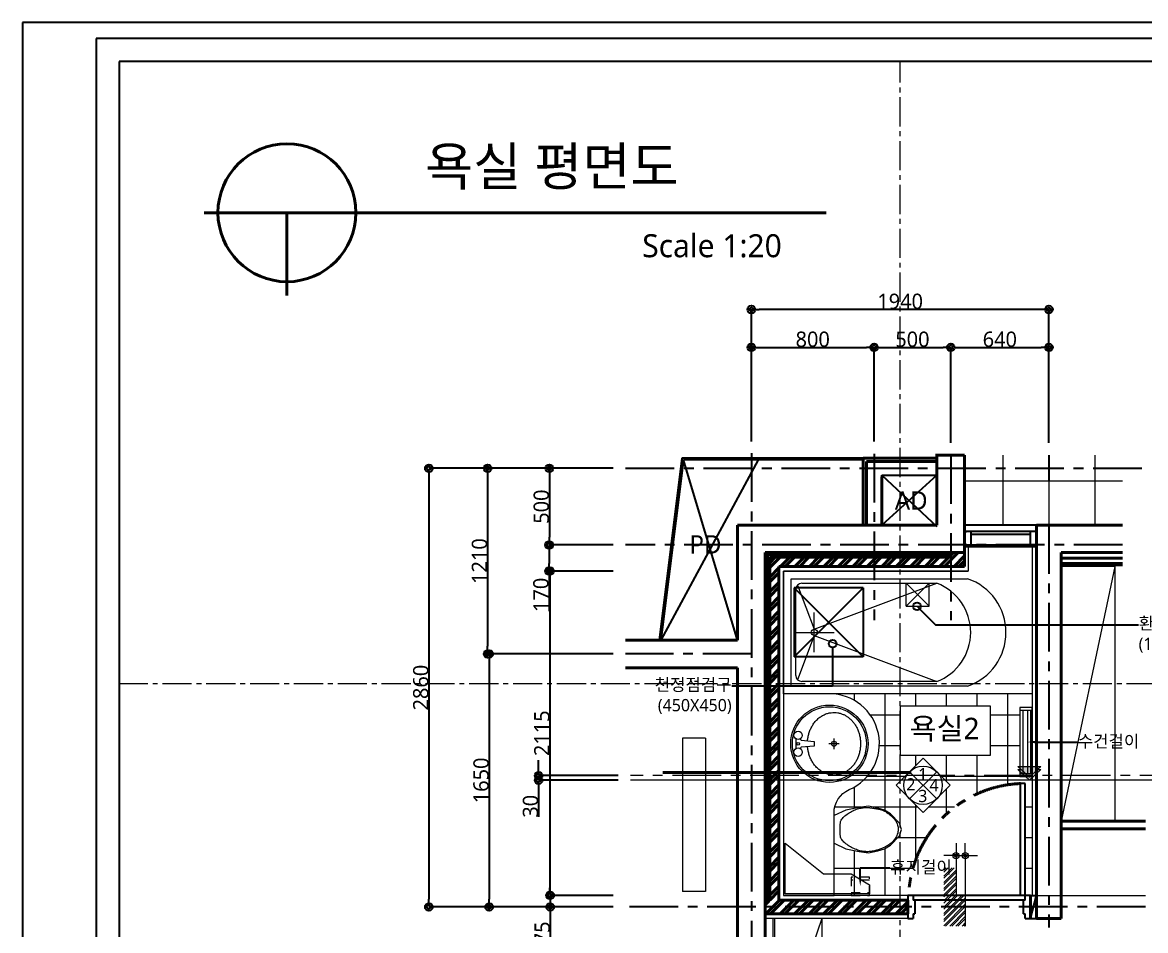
# Model space of a CAD drawing. Header units: millimetres. Extents: x 0 to 12600, y 0 to 8910.
# Drawn here: x 0 to 7322, y 2989 to 8910 of the extents above; entities that cross this region are included whole.
import ezdxf
from ezdxf import colors
from ezdxf.entities.mleader import LeaderData, LeaderLine
from ezdxf.math import Vec2, Vec3

# ---------------------------------------------------------------- set-up
doc = ezdxf.new("R2010")
doc.units = ezdxf.units.MM
doc.header["$LTSCALE"] = 10
for name, pattern in [('CENTER', [50.8, 31.75, -6.35, 6.35, -6.35]), ('CENTER2', [28.575, 19.05, -3.175, 3.175, -3.175]), ('JIS_02_0.7', [1.35, 0.75, -0.6]), ('PHANTOM', [63.5, 31.75, -6.35, 6.35, -6.35, 6.35, -6.35])]:
    doc.linetypes.add(name, pattern=pattern)
for name, color, linetype, lineweight in [('가구', 4, 'Continuous', 20), ('가상선', 6, 'PHANTOM', 40), ('구체선', 7, 'Continuous', 9), ('기타', 250, 'Continuous', 9), ('내벽선', 4, 'Continuous', 40), ('단열선1', 5, 'Continuous', 40), ('단열선2', 5, 'BATTING', 40), ('단차이', 8, 'Continuous', 9), ('도면명', 3, 'Continuous', 40), ('마감선', 9, 'Continuous', 13), ('문-창문', 4, 'Continuous', 25), ('문자', 3, 'Continuous', 20), ('벽체선', 2, 'Continuous', 40), ('외벽선', 2, 'Continuous', 40), ('중심선', 1, 'CENTER', 9), ('치수', 7, 'Continuous', 20), ('타일', 5, 'Continuous', 9), ('ＶＯＩＤ', 5, 'Continuous', 25)]:
    doc.layers.add(name, color=color, linetype=linetype, lineweight=lineweight)
doc.layers.add('벽체중심선', color=1, linetype='CENTER')
doc.styles.add('H1', font='malgun.ttf', dxfattribs={"height": 100})
doc.styles.add('H2', font='malgun.ttf')
doc.linetypes.add('BATTING', pattern='A,0.00254,-2.54,[134,ltypeshp.shx,S=2.54,R=0,X=-2.54,Y=0],-5.08,[134,ltypeshp.shx,S=2.54,R=180,X=2.54,Y=0],-2.54', length=10.16254)
doc.dimstyles.new('ISO-25', dxfattribs={"dimtxt": 120, "dimasz": 50, "dimexe": 1.25, "dimexo": 80, "dimtad": 1, "dimtxsty": 'H1', "dimblk": 'ORIGIN2', "dimcen": 2.5, "dimadec": 0, "dimazin": 0, "dimtfac": 1, "dimtmove": 0, "dimatfit": 3, "dimldrblk": 'ORIGIN', "dimfxl": 1, "dimarcsym": 0})

# ---------------------------------------------------------------- blocks, each defined once
blk = doc.blocks.new('_Origin2')
at = {"color": 0, "linetype": 'ByBlock', "lineweight": -2}
blk.add_line((-0.5, 0), (-1, 0), dxfattribs=at)
for radius in [0.5, 0.25]:
    blk.add_circle((0, 0), radius, dxfattribs=at)
blk = doc.blocks.new('*D4')
at = {"layer": 'Defpoints', "color": 0, "transparency": 16777216}
for p in [(4752.5, 7038.5), (4752.5, 6101.3), (6692.5, 6088)]:
    blk.add_point(p, dxfattribs=at)
at = {"layer": '치수', "color": 0, "lineweight": -2, "transparency": 16777216}
for p, q in [((4752.5, 6181.3), (4752.5, 7039.8)), ((6642.5, 7038.5), (4802.5, 7038.5)), ((6692.5, 6168), (6692.5, 7039.8))]:
    blk.add_line(p, q, dxfattribs=at)
at = {"layer": '치수', "color": 0, "lineweight": -2, "transparency": 16777216, "xscale": 50, "yscale": 50, "zscale": 50, "rotation": 180}
blk.add_blockref('_Origin2', (4752.5, 7038.5), dxfattribs=at)
at = {"layer": '치수', "color": 0, "lineweight": -2, "transparency": 16777216, "xscale": 50, "yscale": 50, "zscale": 50}
blk.add_blockref('_Origin2', (6692.5, 7038.5), dxfattribs=at)
at = {"layer": '치수', "color": 0, "transparency": 16777216, "insert": (5722.5, 7091.1), "char_height": 100, "attachment_point": 5, "style": 'H1'}
blk.add_mtext('1940', dxfattribs=at)
blk = doc.blocks.new('_Origin')
at = {"color": 0, "linetype": 'ByBlock', "lineweight": -2}
blk.add_line((0, 0), (-1, 0), dxfattribs=at)
blk.add_circle((0, 0), 0.5, dxfattribs=at)
blk = doc.blocks.new('*D5')
at = {"layer": 'Defpoints', "color": 0, "transparency": 16777216}
for p in [(5552.5, 6791.4), (4752.5, 6098), (5552.5, 6098)]:
    blk.add_point(p, dxfattribs=at)
at = {"layer": '치수', "color": 0, "lineweight": -2, "transparency": 16777216}
for p, q in [((4752.5, 6178), (4752.5, 6792.6)), ((4802.5, 6791.4), (5502.5, 6791.4)), ((5552.5, 6178), (5552.5, 6792.6))]:
    blk.add_line(p, q, dxfattribs=at)
at = {"layer": '치수', "color": 0, "lineweight": -2, "transparency": 16777216, "xscale": 50, "yscale": 50, "zscale": 50, "rotation": 180}
blk.add_blockref('_Origin2', (4752.5, 6791.4), dxfattribs=at)
at = {"layer": '치수', "color": 0, "lineweight": -2, "transparency": 16777216, "xscale": 50, "yscale": 50, "zscale": 50}
blk.add_blockref('_Origin2', (5552.5, 6791.4), dxfattribs=at)
at = {"layer": '치수', "color": 0, "transparency": 16777216, "insert": (5152.5, 6843.7), "char_height": 100, "attachment_point": 5, "style": 'H1'}
blk.add_mtext('800', dxfattribs=at)
blk = doc.blocks.new('*D6')
at = {"layer": 'Defpoints', "color": 0, "transparency": 16777216}
for p in [(6052.5, 6791.4), (5552.5, 6098), (6052.5, 6088)]:
    blk.add_point(p, dxfattribs=at)
at = {"layer": '치수', "color": 0, "lineweight": -2, "transparency": 16777216}
for p, q in [((5552.5, 6178), (5552.5, 6792.6)), ((5602.5, 6791.4), (6002.5, 6791.4)), ((6052.5, 6168), (6052.5, 6792.6))]:
    blk.add_line(p, q, dxfattribs=at)
at = {"layer": '치수', "color": 0, "lineweight": -2, "transparency": 16777216, "xscale": 50, "yscale": 50, "zscale": 50, "rotation": 180}
blk.add_blockref('_Origin2', (5552.5, 6791.4), dxfattribs=at)
at = {"layer": '치수', "color": 0, "lineweight": -2, "transparency": 16777216, "xscale": 50, "yscale": 50, "zscale": 50}
blk.add_blockref('_Origin2', (6052.5, 6791.4), dxfattribs=at)
at = {"layer": '치수', "color": 0, "transparency": 16777216, "insert": (5802.5, 6843.7), "char_height": 100, "attachment_point": 5, "style": 'H1'}
blk.add_mtext('500', dxfattribs=at)
blk = doc.blocks.new('*D7')
at = {"layer": 'Defpoints', "color": 0, "transparency": 16777216}
for p in [(6692.5, 6791.4), (6052.5, 6088), (6692.5, 6088)]:
    blk.add_point(p, dxfattribs=at)
at = {"layer": '치수', "color": 0, "lineweight": -2, "transparency": 16777216}
for p, q in [((6052.5, 6168), (6052.5, 6792.6)), ((6102.5, 6791.4), (6642.5, 6791.4)), ((6692.5, 6168), (6692.5, 6792.6))]:
    blk.add_line(p, q, dxfattribs=at)
at = {"layer": '치수', "color": 0, "lineweight": -2, "transparency": 16777216, "xscale": 50, "yscale": 50, "zscale": 50, "rotation": 180}
blk.add_blockref('_Origin2', (6052.5, 6791.4), dxfattribs=at)
at = {"layer": '치수', "color": 0, "lineweight": -2, "transparency": 16777216, "xscale": 50, "yscale": 50, "zscale": 50}
blk.add_blockref('_Origin2', (6692.5, 6791.4), dxfattribs=at)
at = {"layer": '치수', "color": 0, "transparency": 16777216, "insert": (6372.5, 6843.7), "char_height": 100, "attachment_point": 5, "style": 'H1'}
blk.add_mtext('640', dxfattribs=at)
blk = doc.blocks.new('*D8')
at = {"layer": 'Defpoints', "color": 0, "transparency": 16777216}
for p in [(7322.5, 6003), (7322.5, 5503), (8932.2, 5503)]:
    blk.add_point(p, dxfattribs=at)
at = {"layer": '치수', "color": 0, "lineweight": -2, "transparency": 16777216}
for p, q in [((7402.5, 6003), (8933.5, 6003)), ((8932.2, 5953), (8932.2, 5553)), ((7402.5, 5503), (8933.5, 5503))]:
    blk.add_line(p, q, dxfattribs=at)
at = {"layer": '치수', "color": 0, "lineweight": -2, "transparency": 16777216, "xscale": 50, "yscale": 50, "zscale": 50}
for p, rotation in [((8932.2, 6003), 90), ((8932.2, 5503), 270)]:
    blk.add_blockref('_Origin2', p, dxfattribs=dict(at, rotation=rotation))
at = {"layer": '치수', "color": 0, "transparency": 16777216, "insert": (8879.9, 5753), "char_height": 100, "attachment_point": 5, "rotation": 90, "style": 'H1'}
blk.add_mtext('500', dxfattribs=at)
blk = doc.blocks.new('*D9')
at = {"layer": 'Defpoints', "color": 0, "transparency": 16777216}
for p in [(7322.5, 5503), (7322.5, 3143), (8932.2, 3143)]:
    blk.add_point(p, dxfattribs=at)
at = {"layer": '치수', "color": 0, "lineweight": -2, "transparency": 16777216}
for p, q in [((7402.5, 5503), (8933.5, 5503)), ((8932.2, 5453), (8932.2, 3193)), ((7402.5, 3143), (8933.5, 3143))]:
    blk.add_line(p, q, dxfattribs=at)
at = {"layer": '치수', "color": 0, "lineweight": -2, "transparency": 16777216, "xscale": 50, "yscale": 50, "zscale": 50}
for p, rotation in [((8932.2, 5503), 90), ((8932.2, 3143), 270)]:
    blk.add_blockref('_Origin2', p, dxfattribs=dict(at, rotation=rotation))
at = {"layer": '치수', "color": 0, "transparency": 16777216, "insert": (8879.9, 4323), "char_height": 100, "attachment_point": 5, "rotation": 90, "style": 'H1'}
blk.add_mtext('2360', dxfattribs=at)
blk = doc.blocks.new('*D10')
at = {"layer": 'Defpoints', "color": 0, "transparency": 16777216}
for p in [(7322.5, 5503), (7322.5, 5333), (8702.5, 5333)]:
    blk.add_point(p, dxfattribs=at)
at = {"layer": '치수', "color": 0, "lineweight": -2, "transparency": 16777216}
for p, q in [((7402.5, 5503), (8703.8, 5503)), ((8702.5, 5453), (8702.5, 5383)), ((7402.5, 5333), (8703.8, 5333)), ((8702.5, 5333), (8702.5, 5072.4))]:
    blk.add_line(p, q, dxfattribs=at)
at = {"layer": '치수', "color": 0, "lineweight": -2, "transparency": 16777216, "xscale": 50, "yscale": 50, "zscale": 50}
for p, rotation in [((8702.5, 5503), 90), ((8702.5, 5333), 270)]:
    blk.add_blockref('_Origin2', p, dxfattribs=dict(at, rotation=rotation))
at = {"layer": '치수', "color": 0, "transparency": 16777216, "insert": (8649.9, 5177.7), "char_height": 100, "attachment_point": 5, "rotation": 90, "style": 'H1'}
blk.add_mtext('170', dxfattribs=at)
blk = doc.blocks.new('*D11')
at = {"layer": 'Defpoints', "color": 0, "transparency": 16777216}
for p in [(7322.5, 5333), (7322.5, 3218), (8702.5, 3218)]:
    blk.add_point(p, dxfattribs=at)
at = {"layer": '치수', "color": 0, "lineweight": -2, "transparency": 16777216}
for p, q in [((7402.5, 5333), (8703.8, 5333)), ((8702.5, 5283), (8702.5, 3268)), ((7402.5, 3218), (8703.8, 3218))]:
    blk.add_line(p, q, dxfattribs=at)
at = {"layer": '치수', "color": 0, "lineweight": -2, "transparency": 16777216, "xscale": 50, "yscale": 50, "zscale": 50}
for p, rotation in [((8702.5, 5333), 90), ((8702.5, 3218), 270)]:
    blk.add_blockref('_Origin2', p, dxfattribs=dict(at, rotation=rotation))
at = {"layer": '치수', "color": 0, "transparency": 16777216, "insert": (8649.9, 4275.5), "char_height": 100, "attachment_point": 5, "rotation": 90, "style": 'H1'}
blk.add_mtext('2115', dxfattribs=at)
blk = doc.blocks.new('*D18')
at = {"layer": 'Defpoints', "color": 0, "transparency": 16777216}
for p in [(3932.5, 6003), (2649.7, 3143), (3932.5, 3143)]:
    blk.add_point(p, dxfattribs=at)
at = {"layer": '치수', "color": 0, "lineweight": -2, "transparency": 16777216}
for p, q in [((3852.5, 6003), (2648.5, 6003)), ((2649.7, 5953), (2649.7, 3193)), ((3852.5, 3143), (2648.5, 3143))]:
    blk.add_line(p, q, dxfattribs=at)
at = {"layer": '치수', "color": 0, "lineweight": -2, "transparency": 16777216, "xscale": 50, "yscale": 50, "zscale": 50}
for p, rotation in [((2649.7, 6003), 90), ((2649.7, 3143), 270)]:
    blk.add_blockref('_Origin2', p, dxfattribs=dict(at, rotation=rotation))
at = {"layer": '치수', "color": 0, "transparency": 16777216, "insert": (2597.5, 4573), "char_height": 100, "attachment_point": 5, "rotation": 90, "style": 'H1'}
blk.add_mtext('2860', dxfattribs=at)
blk = doc.blocks.new('*D19')
at = {"layer": 'Defpoints', "color": 0, "transparency": 16777216}
for p in [(3932.5, 6003), (3032.5, 4793), (3932.5, 4793)]:
    blk.add_point(p, dxfattribs=at)
at = {"layer": '치수', "color": 0, "lineweight": -2, "transparency": 16777216}
for p, q in [((3852.5, 6003), (3031.3, 6003)), ((3032.5, 5953), (3032.5, 4843)), ((3852.5, 4793), (3031.3, 4793))]:
    blk.add_line(p, q, dxfattribs=at)
at = {"layer": '치수', "color": 0, "lineweight": -2, "transparency": 16777216, "xscale": 50, "yscale": 50, "zscale": 50}
for p, rotation in [((3032.5, 6003), 90), ((3032.5, 4793), 270)]:
    blk.add_blockref('_Origin2', p, dxfattribs=dict(at, rotation=rotation))
at = {"layer": '치수', "color": 0, "transparency": 16777216, "insert": (2979.9, 5398), "char_height": 100, "attachment_point": 5, "rotation": 90, "style": 'H1'}
blk.add_mtext('1210', dxfattribs=at)
blk = doc.blocks.new('*D20')
at = {"layer": 'Defpoints', "color": 0, "transparency": 16777216}
for p in [(3932.5, 4793), (3043, 3143), (3932.5, 3143)]:
    blk.add_point(p, dxfattribs=at)
at = {"layer": '치수', "color": 0, "lineweight": -2, "transparency": 16777216}
for p, q in [((3852.5, 4793), (3041.8, 4793)), ((3043, 4743), (3043, 3193)), ((3852.5, 3143), (3041.8, 3143))]:
    blk.add_line(p, q, dxfattribs=at)
at = {"layer": '치수', "color": 0, "lineweight": -2, "transparency": 16777216, "xscale": 50, "yscale": 50, "zscale": 50}
for p, rotation in [((3043, 4793), 90), ((3043, 3143), 270)]:
    blk.add_blockref('_Origin2', p, dxfattribs=dict(at, rotation=rotation))
at = {"layer": '치수', "color": 0, "transparency": 16777216, "insert": (2990.5, 3968), "char_height": 100, "attachment_point": 5, "rotation": 90, "style": 'H1'}
blk.add_mtext('1650', dxfattribs=at)
blk = doc.blocks.new('*D21')
at = {"layer": 'Defpoints', "color": 0, "transparency": 16777216}
for p in [(3932.5, 6003), (3435.5, 5503), (3932.5, 5503)]:
    blk.add_point(p, dxfattribs=at)
at = {"layer": '치수', "color": 0, "lineweight": -2, "transparency": 16777216}
for p, q in [((3852.5, 6003), (3434.3, 6003)), ((3435.5, 5953), (3435.5, 5553)), ((3852.5, 5503), (3434.3, 5503))]:
    blk.add_line(p, q, dxfattribs=at)
at = {"layer": '치수', "color": 0, "lineweight": -2, "transparency": 16777216, "xscale": 50, "yscale": 50, "zscale": 50}
for p, rotation in [((3435.5, 6003), 90), ((3435.5, 5503), 270)]:
    blk.add_blockref('_Origin2', p, dxfattribs=dict(at, rotation=rotation))
at = {"layer": '치수', "color": 0, "transparency": 16777216, "insert": (3383.2, 5753), "char_height": 100, "attachment_point": 5, "rotation": 90, "style": 'H1'}
blk.add_mtext('500', dxfattribs=at)
blk = doc.blocks.new('*D22')
at = {"layer": 'Defpoints', "color": 0, "transparency": 16777216}
for p in [(3932.5, 5503), (3433.3, 5333), (3932.5, 5333)]:
    blk.add_point(p, dxfattribs=at)
at = {"layer": '치수', "color": 0, "lineweight": -2, "transparency": 16777216}
for p, q in [((3852.5, 5503), (3432.1, 5503)), ((3433.3, 5453), (3433.3, 5383)), ((3852.5, 5333), (3432.1, 5333)), ((3433.3, 5333), (3433.3, 5072.4))]:
    blk.add_line(p, q, dxfattribs=at)
at = {"layer": '치수', "color": 0, "lineweight": -2, "transparency": 16777216, "xscale": 50, "yscale": 50, "zscale": 50}
for p, rotation in [((3433.3, 5503), 90), ((3433.3, 5333), 270)]:
    blk.add_blockref('_Origin2', p, dxfattribs=dict(at, rotation=rotation))
at = {"layer": '치수', "color": 0, "transparency": 16777216, "insert": (3380.7, 5177.7), "char_height": 100, "attachment_point": 5, "rotation": 90, "style": 'H1'}
blk.add_mtext('170', dxfattribs=at)
blk = doc.blocks.new('*D23')
at = {"layer": 'Defpoints', "color": 0, "transparency": 16777216}
for p in [(3932.5, 3218), (3440.6, 3143), (3932.5, 3143)]:
    blk.add_point(p, dxfattribs=at)
at = {"layer": '치수', "color": 0, "lineweight": -2, "transparency": 16777216}
for p, q in [((3440.6, 3268), (3440.6, 3318)), ((3852.5, 3218), (3439.4, 3218)), ((3440.6, 3218), (3440.6, 3143)), ((3852.5, 3143), (3439.4, 3143)), ((3440.6, 3093), (3440.6, 2904.7))]:
    blk.add_line(p, q, dxfattribs=at)
at = {"layer": '치수', "color": 0, "lineweight": -2, "transparency": 16777216, "xscale": 50, "yscale": 50, "zscale": 50}
for p, rotation in [((3440.6, 3218), 270), ((3440.6, 3143), 90)]:
    blk.add_blockref('_Origin2', p, dxfattribs=dict(at, rotation=rotation))
at = {"layer": '치수', "color": 0, "transparency": 16777216, "insert": (3389.2, 2973.8), "char_height": 100, "attachment_point": 5, "rotation": 90, "style": 'H1'}
blk.add_mtext('75', dxfattribs=at)
blk = doc.blocks.new('*D24')
at = {"layer": 'Defpoints', "color": 0, "transparency": 16777216}
for p in [(3932.5, 5333), (3439.4, 3218), (3932.5, 3218)]:
    blk.add_point(p, dxfattribs=at)
at = {"layer": '치수', "color": 0, "lineweight": -2, "transparency": 16777216}
for p, q in [((3852.5, 5333), (3438.1, 5333)), ((3439.4, 5283), (3439.4, 3268)), ((3852.5, 3218), (3438.1, 3218))]:
    blk.add_line(p, q, dxfattribs=at)
at = {"layer": '치수', "color": 0, "lineweight": -2, "transparency": 16777216, "xscale": 50, "yscale": 50, "zscale": 50}
for p, rotation in [((3439.4, 5333), 90), ((3439.4, 3218), 270)]:
    blk.add_blockref('_Origin2', p, dxfattribs=dict(at, rotation=rotation))
at = {"layer": '치수', "color": 0, "transparency": 16777216, "insert": (3386.8, 4275.5), "char_height": 100, "attachment_point": 5, "rotation": 90, "style": 'H1'}
blk.add_mtext('2115', dxfattribs=at)
blk = doc.blocks.new('_DotBlank')
at = {"color": 0, "linetype": 'ByBlock', "lineweight": -2}
blk.add_line((-0.5, 0), (-1, 0), dxfattribs=at)
blk.add_circle((0, 0), 0.5, dxfattribs=at)
blk = doc.blocks.new('*D34')
at = {"layer": 'Defpoints', "color": 0, "transparency": 16777216}
for p in [(3365, 3969), (3965, 3999), (3965, 3969)]:
    blk.add_point(p, dxfattribs=at)
at = {"layer": '치수', "color": 0, "lineweight": -2, "transparency": 16777216}
for p, q in [((3365, 4049), (3365, 4099)), ((3885, 3999), (3363.8, 3999)), ((3885, 3969), (3363.8, 3969)), ((3365, 3999), (3365, 3969)), ((3365, 3919), (3365, 3729.4))]:
    blk.add_line(p, q, dxfattribs=at)
at = {"layer": '치수', "color": 0, "lineweight": -2, "transparency": 16777216, "xscale": 50, "yscale": 50, "zscale": 50}
for p, rotation in [((3365, 3999), 270), ((3365, 3969), 90)]:
    blk.add_blockref('_Origin2', p, dxfattribs=dict(at, rotation=rotation))
at = {"layer": '치수', "color": 0, "transparency": 16777216, "insert": (3312.7, 3799.2), "char_height": 100, "attachment_point": 5, "rotation": 90, "style": 'H1'}
blk.add_mtext('30', dxfattribs=at)
blk = doc.blocks.new('*U31')
at = {"layer": '중심선', "color": 0, "linetype": 'CENTER2', "transparency": 16777216}
blk.add_line((4799.75, 0), (-5392.25, 0), dxfattribs=at)
blk = doc.blocks.new('*U33')
at = {"layer": '중심선', "color": 0, "linetype": 'CENTER2', "transparency": 16777216}
blk.add_line((0, -3960.7), (0, 4181), dxfattribs=at)

msp = doc.modelspace()

# ---------------------------------------------------------------- hatches: boundary and pattern name
at = {"layer": '기타'}
h = msp.add_hatch(color=7, dxfattribs=at)
h.dxf.hatch_style = 1
h.paths.add_polyline_path([(6490, 4059.006), (6640, 4059.006), (6565, 3989.006)])
at = {"layer": '기타', "true_color": 0x000000}
h = msp.add_hatch(color=18, dxfattribs=at)
h.dxf.hatch_style = 1
h.paths.add_polyline_path([(6490, 4039.006), (6511.429, 4039.006), (6565, 3989.006), (6618.571, 4039.006), (6640, 4039.006), (6565, 3969.006)])
at = {"layer": '단열선1'}
h = msp.add_hatch(dxfattribs=at)
h.set_pattern_fill('ANSI32', color=256, scale=7)
h.set_pattern_definition([(45, (682.5, 1009.006), (-47.14634, 47.14634), []), (45, (713.93, 1009.006), (-47.14634, 47.14634), [])])
h.paths.add_polyline_path([(6046.575, 5423.006), (6046.575, 5453.006), (6142.5, 5453.006), (6142.5, 5363.006), (4932.5, 5363.006), (4932.5, 3188.006), (5772.5, 3188.006), (5772.5, 3098.006), (4842.5, 3098.006), (4842.5, 3183.006), (4872.5, 3183.006), (4872.5, 5423.006)])
at = {"layer": '단차이'}
h = msp.add_hatch(dxfattribs=at)
h.set_pattern_fill('ANSI32', color=256, scale=3)
h.set_pattern_definition([(45, (682.5, 1009.006), (-20.20558, 20.20558), []), (45, (695.97, 1009.006), (-20.20558, 20.20558), [])])
h.paths.add_polyline_path([(6087.5, 3398.006), (6087.5, 3218.006), (6147.5, 3218.006), (6147.5, 3018.006), (6007.5, 3018.006), (6007.5, 3398.006)])

# ---------------------------------------------------------------- linework, layer by layer
for p, q in [((12600, 8910), (0, 8910)), ((0, 8910), (0, 0)), ((12150, 8805), (480, 8805)), ((480, 8805), (480, 150)), ((12000, 8655), (630, 8655)), ((630, 8655), (630, 300))]:
    msp.add_line(p, q)
at = {"layer": '가구'}
for p, q in [((7122.5, 5363.006), (6772.5, 5363.006)), ((7122.5, 5363.006), (6772.5, 3703.006)), ((7122.5, 5363.006), (7122.5, 3703.006)), ((4962.5, 5333.006), (6166.575, 5333.006)), ((4962.5, 4533.006), (4962.5, 5333.006)), ((5012.5, 5283.006), (6162.5, 5283.006)), ((5012.5, 4583.006), (5012.5, 5283.006)), ((6582.5, 5333.006), (6582.5, 4533.006)), ((5042.5, 4653.006), (5042.5, 5213.006)), ((5082.5, 5253.006), (5962.5, 5253.006)), ((6162.5, 4583.006), (5012.5, 4583.006)), ((5962.5, 4613.006), (5082.5, 4613.006)), ((6582.5, 4533.006), (4962.5, 4533.006)), ((6582.5, 4443.006), (6502.5, 4443.006)), ((6502.5, 4443.006), (6502.5, 3993.006)), ((6582.5, 4423.006), (6502.5, 4423.006)), ((6522.5, 4423.006), (6522.5, 4013.006)), ((6552.5, 4423.006), (6552.5, 4013.006)), ((6572.5, 4423.006), (6572.5, 4013.006)), ((6582.5, 3993.006), (6582.5, 4443.006)), ((5795, 4019.006), (4175, 4019.006)), ((6502.5, 4013.006), (6582.5, 4013.006)), ((6502.5, 3993.006), (6582.5, 3993.006)), ((7322.5, 3703.006), (6772.5, 3703.006)), ((6087.5, 3558.006), (6087.5, 3478.006)), ((6147.5, 3478.006), (6147.5, 3558.006)), ((6087.5, 3478.006), (6007.5, 3478.006)), ((6087.5, 3478.006), (6147.5, 3478.006)), ((6087.5, 3478.006), (6087.5, 3398.006)), ((6147.5, 3478.006), (6147.5, 3398.006)), ((6147.5, 3478.006), (6227.5, 3478.006)), ((4892.5, 3068.006), (4892.5, 2883.006)), ((4902.5, 3068.006), (4902.5, 2883.006)), ((5212.5, 3068.006), (5148.28, 2883.006)), ((5212.5, 3068.006), (5212.5, 2883.006))]:
    msp.add_line(p, q, dxfattribs=at)
at = {"layer": '가구', "linetype": 'Continuous'}
for p, q in [((5041.96, 4239.045), (5041.96, 4174.847)), ((5325.289, 4206.946), (5257.311, 4206.946)), ((5291.176, 4240.284), (5291.176, 4172.294)), ((5368.421, 3774.882), (5291.3, 3738.054)), ((5455.212, 3791.588), (5368.421, 3774.882)), ((5517.212, 3799.434), (5455.212, 3791.588)), ((5576.691, 3787.158), (5517.212, 3799.434)), ((5620.041, 3774.882), (5576.691, 3787.158)), ((5659.358, 3750.33), (5620.041, 3774.882)), ((5718.037, 3689.992), (5659.358, 3750.33)), ((5731.311, 3648.03), (5718.037, 3689.992)), ((5659.358, 3545.73), (5718.244, 3605.69)), ((5718.244, 3605.69), (5731.311, 3648.03)), ((5291.3, 3558.006), (5368.421, 3521.178)), ((5368.421, 3521.178), (5455.212, 3504.472)), ((5576.691, 3508.902), (5620.041, 3521.178)), ((5620.041, 3521.178), (5659.358, 3545.73)), ((5455.212, 3504.472), (5517.212, 3496.626)), ((5517.212, 3496.626), (5576.691, 3508.902))]:
    msp.add_line(p, q, dxfattribs=at)
at = {"layer": '가구', "linetype": 'JIS_02_0.7', "ltscale": 8}
for p, q in [((5522.5, 3338.006), (5402.5, 3338.006)), ((5402.5, 3338.006), (5402.5, 3218.006)), ((5522.5, 3318.006), (5402.5, 3318.006)), ((5522.5, 3218.006), (5522.5, 3338.006)), ((5402.5, 3238.006), (5522.5, 3238.006)), ((5402.5, 3218.006), (5522.5, 3218.006))]:
    msp.add_line(p, q, dxfattribs=at)
at = {"layer": '가구', "linetype": 'Continuous'}
msp.add_lwpolyline([(5291.3, 3218.006), (5291.3, 3756.718, -0.29921174), (5390.491, 3907.632, 0.8143544), (5261.16, 4533.006), (4962.5, 4533.006), (4962.5, 3218.006)], format="xyb", close=True, dxfattribs=at)
msp.add_lwpolyline([(5072.648, 4239.045), (5072.648, 4235.655, 0.38691623), (5077.613, 4230.199), (5161.424, 4222.29), (5161.424, 4191.602), (5077.613, 4183.693, 0.38691623), (5072.648, 4178.237), (5072.648, 4174.847)], format="xyb", dxfattribs=at)
msp.add_lwpolyline([(5341.853, 3714.526), (5345.899, 3719.788), (5350.746, 3725.195), (5356.29, 3730.68), (5362.428, 3736.178), (5369.057, 3741.619), (5376.074, 3746.939), (5383.377, 3752.07), (5390.862, 3756.945), (5398.44, 3761.508), (5406.083, 3765.745), (5413.775, 3769.654), (5421.501, 3773.231), (5429.246, 3776.474), (5436.995, 3779.38), (5444.732, 3781.946), (5452.443, 3784.169), (5460.096, 3786.051), (5467.591, 3787.617), (5474.815, 3788.894), (5481.65, 3789.913), (5487.982, 3790.702), (5493.696, 3791.291), (5498.675, 3791.709), (5502.804, 3791.984), (5506.027, 3792.142), (5508.526, 3792.191), (5510.543, 3792.137), (5512.319, 3791.982), (5514.095, 3791.733), (5516.114, 3791.393), (5518.615, 3790.968), (5521.841, 3790.46), (5525.967, 3789.875), (5530.904, 3789.213), (5536.495, 3788.472), (5542.587, 3787.653), (5549.022, 3786.755), (5555.646, 3785.777), (5562.303, 3784.719), (5568.838, 3783.581), (5575.113, 3782.367), (5581.061, 3781.104), (5586.636, 3779.826), (5591.788, 3778.566), (5596.468, 3777.356), (5600.63, 3776.229), (5604.225, 3775.218), (5607.204, 3774.356), (5609.554, 3773.659), (5611.398, 3773.076), (5612.894, 3772.538), (5614.202, 3771.978), (5615.479, 3771.326), (5616.883, 3770.516), (5618.573, 3769.478), (5620.706, 3768.144), (5623.405, 3766.46), (5626.643, 3764.422), (5630.358, 3762.039), (5634.486, 3759.321), (5638.966, 3756.278), (5643.734, 3752.919), (5648.728, 3749.253), (5653.885, 3745.29), (5659.143, 3741.039), (5664.439, 3736.505), (5669.71, 3731.693), (5674.894, 3726.606), (5679.929, 3721.25), (5684.752, 3715.628), (5689.301, 3709.745), (5693.514, 3703.606), (5697.333, 3697.218), (5700.718, 3690.597), (5703.637, 3683.764), (5706.053, 3676.738), (5707.934, 3669.539), (5709.245, 3662.188), (5709.952, 3654.704), (5710.02, 3647.107), (5709.429, 3639.424), (5708.217, 3631.719), (5706.433, 3624.06), (5704.128, 3616.519), (5701.353, 3609.164), (5698.159, 3602.066), (5694.595, 3595.295), (5690.714, 3588.921), (5686.562, 3582.996), (5682.18, 3577.5), (5677.603, 3572.394), (5672.867, 3567.642), (5668.011, 3563.205), (5663.069, 3559.044), (5658.078, 3555.121), (5653.076, 3551.4), (5648.089, 3547.846), (5643.114, 3544.455), (5638.136, 3541.223), (5633.143, 3538.151), (5628.121, 3535.237), (5623.057, 3532.479), (5617.937, 3529.878), (5612.747, 3527.432), (5607.476, 3525.136), (5602.111, 3522.98), (5596.641, 3520.946), (5591.053, 3519.021), (5585.337, 3517.187), (5579.481, 3515.432), (5573.473, 3513.738), (5567.301, 3512.09), (5560.958, 3510.483), (5554.453, 3508.943), (5547.796, 3507.508), (5541, 3506.213), (5534.077, 3505.096), (5527.038, 3504.192), (5519.895, 3503.538), (5512.661, 3503.171), (5505.346, 3503.12), (5497.958, 3503.388), (5490.502, 3503.972), (5482.984, 3504.868), (5475.412, 3506.073), (5467.79, 3507.582), (5460.125, 3509.393), (5452.423, 3511.501), (5444.691, 3513.904), (5436.942, 3516.605), (5429.189, 3519.607), (5421.446, 3522.914), (5413.726, 3526.529), (5406.042, 3530.457), (5398.409, 3534.7), (5390.84, 3539.262), (5383.362, 3544.136), (5376.065, 3549.267), (5369.052, 3554.589), (5362.425, 3560.036), (5356.289, 3565.541), (5350.746, 3571.041), (5345.899, 3576.467), (5341.853, 3581.754), (5338.673, 3586.859), (5336.284, 3591.832), (5334.572, 3596.744), (5333.424, 3601.667), (5332.728, 3606.672), (5332.371, 3611.834), (5332.239, 3617.222), (5332.22, 3622.909), (5332.22, 3628.94), (5332.22, 3635.248), (5332.22, 3641.739), (5332.22, 3648.321), (5332.22, 3654.9), (5332.22, 3661.381), (5332.22, 3667.671), (5332.22, 3673.676), (5332.239, 3679.332), (5332.371, 3684.683), (5332.728, 3689.803), (5333.424, 3694.766), (5334.572, 3699.646), (5336.284, 3704.517), (5338.673, 3709.452)], close=True, dxfattribs=at)
at = {"layer": '가구'}
msp.add_lwpolyline([(4972.5, 3558.006), (5222.5, 3358.006), (5402.5, 3358.006), (5522.5, 3288.006), (5522.5, 3228.006), (4972.5, 3228.006)], close=True, dxfattribs=at)
at = {"layer": '가구', "linetype": 'Continuous'}
for centre, radius in [((5261.16, 4206.946), 252.08), ((5261.16, 4206.946), 241.12), ((5057.304, 4261.746), 27.4), ((5057.304, 4152.146), 27.4), ((5057.304, 4206.946), 8.768), ((5291.3, 4206.946), 16.44)]:
    msp.add_circle(centre, radius, dxfattribs=at)
at = {"layer": '가구'}
for centre, radius in [((6087.5, 3478.006), 20), ((6087.5, 3478.006), 10), ((6147.5, 3478.006), 20), ((6147.5, 3478.006), 10)]:
    msp.add_circle(centre, radius, dxfattribs=at)
for centre, radius, start, end in [((6042.5, 4933.006), 370, 288.9246444, 71.0753556), ((5082.5, 5213.006), 40, 90, 180), ((5839.773, 4933.006), 342.727, 290.982954, 69.017046), ((5082.5, 4653.006), 40, 180, 270)]:
    msp.add_arc(centre, radius, start, end, dxfattribs=at)
at = {"layer": '가구', "linetype": 'Continuous'}
msp.add_rational_spline([(5118.914, 4226.301), (5145.416, 4553.397), (5382.593, 4380.171), (5619.771, 4206.946), (5382.593, 4033.72), (5145.416, 3860.495), (5118.914, 4187.59)], [1, 0.527194519268, 1, 0.527194519268, 1, 0.527194519268, 1], degree=2, knots=[0, 0, 0, 0.33333333, 0.33333333, 0.66666667, 0.66666667, 1, 1, 1], dxfattribs=at)
at = {"layer": '가상선'}
msp.add_arc((6537.5, 3188.006), 760, 92.2622633, 177.7542574, dxfattribs=at)
at = {"layer": '구체선'}
msp.add_line((9635, 3969.006), (3965, 3969.006), dxfattribs=at)
at = {"layer": '기타'}
for p, q in [((5054.216, 5241.29), (5162.5, 4953.006)), ((5162.5, 4953.006), (5962.5, 5253.006)), ((5762.5, 5103.006), (5762.5, 5253.006)), ((5762.5, 5253.006), (5912.5, 5253.006)), ((5912.5, 5253.006), (5762.5, 5103.006)), ((5762.5, 5253.006), (5912.5, 5103.006)), ((5912.5, 5103.006), (5912.5, 5253.006)), ((5162.5, 4803.006), (5162.5, 5063.006)), ((5762.5, 5103.006), (5912.5, 5103.006)), ((5032.5, 4933.006), (5292.5, 4933.006)), ((5162.5, 4913.006), (5054.216, 4624.722)), ((5162.5, 4913.006), (5962.5, 4613.006)), ((4452.5, 4243.006), (4302.5, 4243.006)), ((4302.5, 4243.006), (4302.5, 3243.006)), ((4452.5, 4243.006), (4452.5, 3243.006)), ((5872.283, 4112.789), (5695.506, 3936.012)), ((6049.06, 3936.012), (5872.283, 4112.789)), ((6490, 4059.006), (6640, 4059.006)), ((6511.429, 4039.006), (6490, 4059.006)), ((6490, 4039.006), (6511.429, 4039.006)), ((6565, 3969.006), (6490, 4039.006)), ((6565, 3989.006), (6511.429, 4039.006)), ((6618.571, 4039.006), (6565, 3989.006)), ((6640, 4039.006), (6565, 3969.006)), ((6640, 4059.006), (6618.571, 4039.006)), ((6618.571, 4039.006), (6640, 4039.006)), ((5960.671, 4024.4), (5783.895, 3847.624)), ((5783.895, 4024.4), (5960.671, 3847.624)), ((5695.506, 3936.012), (5872.283, 3759.235)), ((5872.283, 3759.235), (6049.06, 3936.012)), ((4452.5, 3243.006), (4302.5, 3243.006))]:
    msp.add_line(p, q, dxfattribs=at)
msp.add_lwpolyline([(5722.5, 4133.006), (6312.5, 4133.006), (6312.5, 4453.006), (5722.5, 4453.006)], close=True, dxfattribs=at)
for centre, radius in [((5162.5, 4933.006), 20), ((5872.283, 3936.012), 125)]:
    msp.add_circle(centre, radius, dxfattribs=at)
at = {"layer": '내벽선'}
for p, q in [((7322.5, 3703.006), (6772.5, 3703.006)), ((7322.5, 3653.006), (6772.5, 3653.006)), ((7322.5, 3653.006), (6772.5, 3653.006)), ((7322.5, 3653.006), (6772.5, 3653.006))]:
    msp.add_line(p, q, dxfattribs=at)
at = {"layer": '단열선1'}
for p, q in [((6046.575, 5453.006), (4842.5, 5453.006)), ((4842.5, 5453.006), (4842.5, 3183.006)), ((6046.575, 5423.006), (4872.5, 5423.006)), ((4872.5, 5423.006), (4872.5, 3183.006)), ((4932.5, 5453.006), (4932.5, 5423.006)), ((6046.575, 5423.006), (6046.575, 5453.006)), ((6142.5, 5453.006), (6142.5, 5363.006)), ((6142.5, 5363.006), (4932.5, 5363.006)), ((4932.5, 5363.006), (4932.5, 3188.006)), ((7172.5, 5383.006), (6772.5, 5383.006)), ((7172.5, 5373.006), (6772.5, 5373.006)), ((4842.5, 3183.006), (4872.5, 3183.006)), ((4842.5, 3098.006), (4842.5, 3183.006)), ((5772.5, 3188.006), (4932.5, 3188.006)), ((5772.5, 3188.006), (5772.5, 3098.006)), ((5772.5, 3098.006), (4842.5, 3098.006))]:
    msp.add_line(p, q, dxfattribs=at)
at = {"layer": '단열선2', "ltscale": 3}
msp.add_line((7172.5, 5418.006), (6772.5, 5418.006), dxfattribs=at)
at = {"layer": '단열선2', "ltscale": 0.15}
msp.add_lwpolyline([(6046.575, 5438.006), (4857.5, 5438.006), (4857.5, 3183.006)], dxfattribs=at)
at = {"layer": '단차이'}
for p, q in [((6147.5, 3458.006), (6147.5, 3018.006)), ((6087.5, 3398.006), (6087.5, 3218.006)), ((6087.5, 3218.006), (6147.5, 3218.006))]:
    msp.add_line(p, q, dxfattribs=at)
at = {"layer": '도면명'}
for p, q in [((1184.605, 7669.533), (5240.323, 7669.533)), ((1724.605, 7669.533), (1724.605, 7129.533))]:
    msp.add_line(p, q, dxfattribs=at)
msp.add_circle((1724.605, 7669.533), 450, dxfattribs=at)
at = {"layer": '마감선'}
for p, q in [((6166.575, 5493.006), (6166.575, 5333.006)), ((6582.5, 5493.006), (6582.5, 3218.006)), ((6166.575, 5333.006), (4962.5, 5333.006)), ((4962.5, 5333.006), (4962.5, 3218.006)), ((5772.5, 3218.006), (4962.5, 3218.006)), ((5772.5, 3068.006), (4842.5, 3068.006))]:
    msp.add_line(p, q, dxfattribs=at)
at = {"layer": '문-창문'}
for p, q in [((6612.5, 5633.006), (6142.5, 5633.006)), ((6142.5, 5633.006), (6142.5, 5503.006)), ((6147.5, 5593.006), (6607.5, 5593.006)), ((6147.5, 5593.006), (6147.5, 5583.006)), ((6182.5, 5593.006), (6182.5, 5493.006)), ((6182.5, 5573.006), (6572.5, 5573.006)), ((6572.5, 5493.006), (6572.5, 5593.006)), ((6607.5, 5593.006), (6607.5, 5583.006)), ((6612.5, 5503.006), (6612.5, 5633.006)), ((6142.5, 5503.006), (6612.5, 5503.006)), ((6147.5, 5503.006), (6147.5, 5493.006)), ((6147.5, 5493.006), (6607.5, 5493.006)), ((6607.5, 5493.006), (6607.5, 5503.006)), ((6507.5, 3218.006), (6507.5, 3948.006)), ((6537.5, 3948.006), (6507.5, 3948.006)), ((6537.5, 3218.006), (6537.5, 3948.006)), ((6572.5, 3218.006), (5772.5, 3218.006)), ((5772.5, 3218.006), (5772.5, 3068.006)), ((5807.5, 3218.006), (5807.5, 3188.006)), ((6537.5, 3188.006), (5807.5, 3188.006)), ((5817.5, 3188.006), (5817.5, 3098.006)), ((6527.5, 3098.006), (6527.5, 3188.006)), ((6537.5, 3188.006), (6537.5, 3218.006)), ((6572.5, 3218.006), (6612.5, 3218.006)), ((6572.5, 3068.006), (6572.5, 3218.006)), ((6572.5, 3068.006), (6612.5, 3218.006)), ((5807.5, 3098.006), (5817.5, 3098.006)), ((5807.5, 3098.006), (5807.5, 3068.006)), ((6527.5, 3098.006), (6537.5, 3098.006)), ((6537.5, 3068.006), (6537.5, 3098.006)), ((5772.5, 3068.006), (5807.5, 3068.006)), ((6537.5, 3068.006), (6572.5, 3068.006)), ((6572.5, 3068.006), (6612.5, 3068.006))]:
    msp.add_line(p, q, dxfattribs=at)
at = {"layer": '벽체선'}
msp.add_line((5795, 4019.006), (4175, 4019.006), dxfattribs=at)
at = {"layer": '벽체중심선'}
for p, q in [((4752.5, 6101.326), (4752.5, 2883.006)), ((5552.5, 6098.006), (5552.5, 5013.006)), ((6052.5, 6088.006), (6052.5, 5013.006)), ((6692.5, 6088.006), (6692.5, 5918.006)), ((3932.5, 6003.006), (7322.5, 6003.006)), ((6692.5, 5633.006), (6692.5, 3008.006)), ((7172.5, 5503.006), (3932.5, 5503.006)), ((4752.5, 4793.006), (3932.5, 4793.006)), ((7322.5, 3143.006), (3932.5, 3143.006))]:
    msp.add_line(p, q, dxfattribs=at)
at = {"layer": '외벽선'}
for p, q in [((5962.5, 6098.006), (5962.5, 5633.006)), ((6142.5, 6088.006), (5962.5, 6088.006)), ((6142.5, 6088.006), (6142.5, 5453.006)), ((5482.5, 6068.006), (5962.5, 6068.006)), ((5482.5, 6068.006), (5482.5, 5633.006)), ((5502.5, 6048.006), (5502.5, 5633.006)), ((5502.5, 6048.006), (5962.5, 6048.006)), ((5602.5, 5948.006), (5602.5, 5633.006)), ((4662.5, 5633.006), (4662.5, 4883.006)), ((5962.5, 5633.006), (4662.5, 5633.006)), ((7172.5, 5633.006), (6612.5, 5633.006)), ((6612.5, 5633.006), (6612.5, 3068.006)), ((4842.5, 5453.006), (4842.5, 2883.006)), ((6046.575, 5453.006), (4842.5, 5453.006)), ((6142.5, 5453.006), (6046.575, 5453.006)), ((6772.5, 5453.006), (6772.5, 3068.006)), ((7172.5, 5453.006), (6772.5, 5453.006)), ((4662.5, 4883.006), (3932.5, 4883.006)), ((4662.5, 4703.006), (3932.5, 4703.006)), ((4662.5, 4703.006), (4662.5, 2883.006)), ((6572.5, 3068.006), (6572.5, 3218.006)), ((6772.5, 3068.006), (6612.5, 3068.006))]:
    msp.add_line(p, q, dxfattribs=at)
at = {"layer": '중심선'}
msp.add_line((9635, 3999.006), (3965, 3999.006), dxfattribs=at)
at = {"layer": '치수'}
msp.add_line((6612.5, 3218.006), (7322.5, 3218.006), dxfattribs=at)
at = {"layer": '타일'}
for p, q in [((6392.5, 6088.006), (6392.5, 5633.006)), ((6692.5, 6088.006), (6692.5, 5633.006)), ((6992.5, 6088.006), (6992.5, 5633.006)), ((6612.5, 5918.006), (6142.5, 5918.006)), ((7172.5, 5918.006), (6612.5, 5918.006)), ((5422.5, 4533.006), (5422.5, 4490.291)), ((5622.5, 4533.006), (5622.5, 3773.346)), ((5822.5, 4533.006), (5822.5, 4453.006)), ((6022.5, 4533.006), (6022.5, 4453.006)), ((6222.5, 4533.006), (6222.5, 4453.006)), ((6422.5, 4533.006), (6422.5, 3939.255)), ((5722.5, 4393.006), (5528.923, 4393.006)), ((6502.5, 4393.006), (6312.5, 4393.006)), ((5722.5, 4193.006), (5586.922, 4193.006)), ((6502.5, 4193.006), (6312.5, 4193.006)), ((5822.5, 4133.006), (5822.5, 4063.006)), ((6022.5, 4133.006), (6022.5, 3962.572)), ((6222.5, 4133.006), (6222.5, 3879.652)), ((5752.5, 3993.006), (5507.219, 3993.006)), ((6502.5, 3993.006), (5992.066, 3993.006)), ((5422.5, 3923.601), (5422.5, 3785.291)), ((6022.5, 3909.453), (6022.5, 3746.911)), ((5822.5, 3809.018), (5822.5, 3445.639)), ((5466.418, 3793.006), (5295.355, 3793.006)), ((5838.512, 3793.006), (5548.357, 3793.006)), ((6077.527, 3793.006), (5906.053, 3793.006)), ((6582.5, 3793.006), (6537.5, 3793.006)), ((5894.402, 3593.006), (5705.787, 3593.006)), ((6582.5, 3593.006), (6537.5, 3593.006)), ((5622.5, 3522.714), (5622.5, 3218.006)), ((5422.5, 3510.769), (5422.5, 3218.006)), ((5805.67, 3393.006), (5291.3, 3393.006)), ((6582.5, 3393.006), (6537.5, 3393.006))]:
    msp.add_line(p, q, dxfattribs=at)
at = {"layer": 'ＶＯＩＤ'}
for p, q in [((4300.194, 6068.006), (4152.424, 4883.006)), ((4309.038, 6058.006), (4162.5, 4883.006)), ((4797.243, 6058.006), (4162.5, 4883.006)), ((5482.5, 6068.006), (4300.194, 6068.006)), ((5482.5, 6058.006), (4309.038, 6058.006)), ((4662.5, 4883.006), (4309.038, 6058.006)), ((5962.5, 5958.006), (5602.5, 5633.006)), ((5602.5, 5958.006), (5962.5, 5623.006)), ((5602.5, 5633.006), (5602.5, 5958.006)), ((5602.5, 5958.006), (5962.5, 5958.006)), ((5962.5, 5958.006), (5962.5, 5633.006)), ((5962.5, 5633.006), (5602.5, 5633.006)), ((5032.5, 5223.006), (5032.5, 4773.006)), ((5482.5, 5223.006), (5032.5, 5223.006)), ((5482.5, 5223.006), (5032.5, 4773.006)), ((5032.5, 5223.006), (5482.5, 4773.006)), ((5482.5, 5223.006), (5482.5, 4773.006)), ((5482.5, 4773.006), (5032.5, 4773.006))]:
    msp.add_line(p, q, dxfattribs=at)

# ---------------------------------------------------------------- block references
at = {"layer": '중심선', "linetype": 'CENTER2'}
for name, p in [('*U33', (5722.5, 4477.5)), ('*U31', (6018.75, 4597.5))]:
    msp.add_blockref(name, p, dxfattribs=at)

# ---------------------------------------------------------------- texts
at = {"layer": '도면명', "linetype": 'Continuous', "ltscale": 0.5, "attachment_point": 1, "style": 'H2'}
for s, insert, char_height in [('욕실 평면도', (2624.984, 8097.159), 250), ('Scale 1:20', (4041.085, 7529.196), 150)]:
    msp.add_mtext_dynamic_manual_height_columns(s, width=4778.39189, gutter_width=15, heights=[0], dxfattribs=dict(at, insert=insert, char_height=char_height))
at = {"layer": '문자', "style": 'H1'}
for s, p in [('1', (5840.184, 3968.599)), ('2', (5762.514, 3902.288)), ('4', (5913.88, 3897.146)), ('3', (5840.212, 3826.461))]:
    msp.add_text(s, height=80, dxfattribs=at).set_placement(p)
at = {"layer": '문자', "attachment_point": 5, "style": 'H1'}
for s, width, heights, insert, char_height in [('\\pxtc0,c2;AD', 330, [332.399], (5794.739, 5792.669), 120), ('\\pxtc0,c2;PD', 330, [332.399], (4453.383, 5506.487), 120), ('욕실2', 679.77993, [298.831], (6012.546, 4298.882), 140)]:
    msp.add_mtext_dynamic_manual_height_columns(s, width=width, gutter_width=12.5, heights=heights, dxfattribs=dict(at, insert=insert, char_height=char_height))

# ---------------------------------------------------------------- dimensions: what is measured, and where the dimension line sits
at = {"layer": '치수'}
for base, p1, p2, picture, middle in [((4752.5, 7038.511), (6692.5, 6088.006), (4752.5, 6101.326), '*D4', (5722.5, 7091.072)), ((5552.5, 6791.377), (4752.5, 6098.006), (5552.5, 6098.006), '*D5', (5152.5, 6843.666)), ((6052.5, 6791.377), (5552.5, 6098.006), (6052.5, 6088.006), '*D6', (5802.5, 6843.666)), ((6692.5, 6791.377), (6052.5, 6088.006), (6692.5, 6088.006), '*D7', (6372.5, 6843.666))]:
    dim = msp.add_linear_dim(base=base, p1=p1, p2=p2, dimstyle='ISO-25', dxfattribs=at)
    dim.commit()
    dim.dimension.update_dxf_attribs({"geometry": picture, "text_midpoint": middle})
for base, p1, p2, picture, middle in [((2649.748, 3143.006), (3932.5, 6003.006), (3932.5, 3143.006), '*D18', (2597.459, 4573.006)), ((3032.5, 4793.006), (3932.5, 6003.006), (3932.5, 4793.006), '*D19', (2979.939, 5398.006)), ((3435.512, 5503.006), (3932.5, 6003.006), (3932.5, 5503.006), '*D21', (3383.223, 5753.006)), ((8932.216, 5503.006), (7322.5, 6003.006), (7322.5, 5503.006), '*D8', (8879.926, 5753.006)), ((3433.309, 5333.006), (3932.5, 5503.006), (3932.5, 5333.006), '*D22', (3380.748, 5177.693)), ((8932.216, 3143.006), (7322.5, 5503.006), (7322.5, 3143.006), '*D9', (8879.926, 4323.006)), ((8702.5, 5333.006), (7322.5, 5503.006), (7322.5, 5333.006), '*D10', (8649.939, 5177.693)), ((3439.375, 3218.006), (3932.5, 5333.006), (3932.5, 3218.006), '*D24', (3386.814, 4275.506)), ((8702.5, 3218.006), (7322.5, 5333.006), (7322.5, 3218.006), '*D11', (8649.939, 4275.506)), ((3043.036, 3143.006), (3932.5, 4793.006), (3932.5, 3143.006), '*D20', (2990.475, 3968.006)), ((3440.625, 3143.006), (3932.5, 3218.006), (3932.5, 3143.006), '*D23', (3389.151, 2973.835))]:
    dim = msp.add_linear_dim(base=base, p1=p1, p2=p2, angle=90, dimstyle='ISO-25', dxfattribs=at)
    dim.commit()
    dim.dimension.update_dxf_attribs({"geometry": picture, "text_midpoint": middle})
dim = msp.add_linear_dim(base=(3365, 3969.006), p1=(3965, 3999.006), p2=(3965, 3969.006), angle=90, dimstyle='ISO-25', override={"dimjust": 2}, dxfattribs=at)
dim.commit()
dim.dimension.update_dxf_attribs({"geometry": '*D34', "text_midpoint": (3312.711, 3799.223)})

# ---------------------------------------------------------------- leaders
at = {"layer": '문자'}
ml = msp.add_multileader_mtext('Standard', dxfattribs=at)
ml.set_content('환기팬 설치\\P(150X150)', color=256, style='H1')
ml.set_leader_properties()
ml.set_arrow_properties(name='ORIGIN')
ml.build(insert=Vec2(0, 0))
ml.multileader.update_dxf_attribs({"arrow_head_size": 50})
ctx = ml.context
ctx.base_point, ctx.char_height, ctx.arrow_head_size, ctx.plane_origin = Vec3(7275.745, 4983.006), 80, 50, Vec3(5832.5, 5103.006)
notes = []
notes.append((ctx, [(0, (1, 1, 0), (5952.5, 4983.006), (1, 0), 1323.245, [(0, [(5832.5, 5103.006)], 0, [])])]))
ctx.mtext.insert, ctx.mtext.width, ctx.mtext.flow_direction = Vec3(7277.745, 5032.082), 713.8587, 5
ml = msp.add_multileader_mtext('Standard', dxfattribs=at)
ml.set_content('천정점검구\\P(450X450)', color=256, style='H1')
ml.set_leader_properties()
ml.set_arrow_properties(name='DOTBLANK')
ml.build(insert=Vec2(0, 0))
ml.multileader.update_dxf_attribs({"arrow_head_size": 50})
ctx = ml.context
ctx.base_point, ctx.char_height, ctx.arrow_head_size, ctx.plane_origin = Vec3(4080.838, 4583.006), 80, 50, Vec3(5282.5, 4859.006)
ctx.text_align_type = 2
notes.append((ctx, [(0, (1, 1, 0), (5282.5, 4583.006), (-1, 0), 656.63, [(0, [(5282.5, 4859.006)], 0, [])])]))
ctx.mtext.insert, ctx.mtext.alignment, ctx.mtext.flow_direction = Vec3(4623.87, 4632.082), 3, 5
ml = msp.add_multileader_mtext('Standard', dxfattribs=at)
ml.set_content('수건걸이', color=256, style='H1')
ml.set_leader_properties()
ml.build(insert=Vec2(0, 0))
ml.multileader.update_dxf_attribs({"arrow_head_size": 50})
ctx = ml.context
ctx.base_point, ctx.char_height, ctx.arrow_head_size, ctx.plane_origin = Vec3(6878.5, 4218.006), 80, 50, Vec3(6552.5, 4218.006)
notes.append((ctx, [(0, (1, 1, 0), (6870.5, 4218.006), (1, 0), 8, [(0, [(6552.5, 4218.006)], 0, [])])]))
ctx.mtext.insert, ctx.mtext.flow_direction = Vec3(6880.5, 4262.897), 5
ml = msp.add_multileader_mtext('Standard', dxfattribs=at)
ml.set_content('휴지걸이', color=256, style='H1')
ml.set_leader_properties()
ml.build(insert=Vec2(0, 0))
ml.multileader.update_dxf_attribs({"arrow_head_size": 50})
ctx = ml.context
ctx.base_point, ctx.char_height, ctx.arrow_head_size, ctx.plane_origin = Vec3(5655.57, 3398.006), 80, 50, Vec3(5462.5, 3278.006)
notes.append((ctx, [(0, (1, 1, 0), (5462.5, 3398.006), (1, 0), 193.07, [(0, [(5462.5, 3278.006)], 0, [])])]))
ctx.mtext.insert, ctx.mtext.flow_direction = Vec3(5657.57, 3442.897), 5
for ctx, leaders in notes:
    for number, flags, end, landing, length, lines in leaders:
        leader = LeaderData()
        leader.index, (leader.has_last_leader_line, leader.has_dogleg_vector, leader.attachment_direction) = number, flags
        leader.last_leader_point, leader.dogleg_vector, leader.dogleg_length = Vec3(end), Vec3(landing), length
        for number, points, colour, breaks in lines:
            line = LeaderLine()
            line.index, line.vertices, line.color, line.breaks = number, Vec3.list(points), colors.encode_raw_color(colour), breaks
            leader.lines.append(line)
        ctx.leaders.append(leader)

doc.saveas('drawing.dxf')
